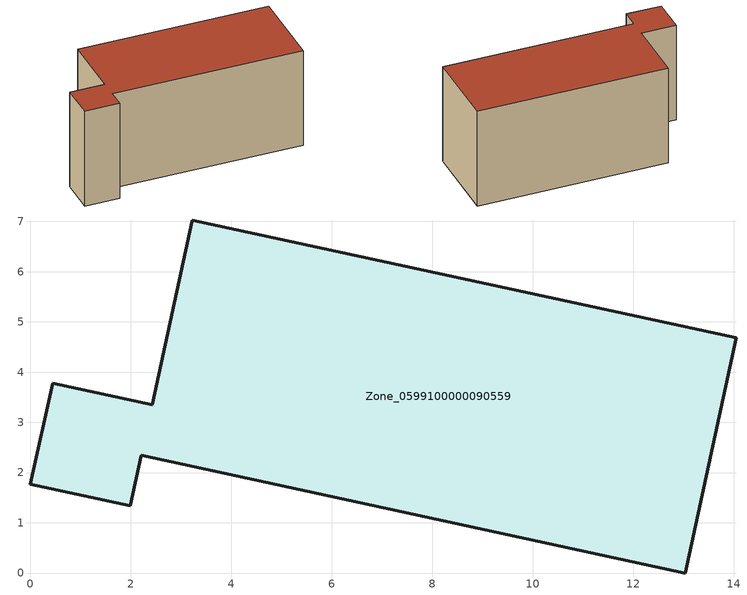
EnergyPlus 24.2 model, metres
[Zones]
Zone_0599100000090559
 floor ground (C_G): 1.99,1.34 0,1.77 0.44,3.78 2.42,3.35 3.22,7.03 14.05,4.68 13.04,0 2.21,2.35 z0
 wall outside (C_F): 2.42,3.35 0.44,3.78 0,1.77 1.99,1.34 2.21,2.35 13.04,0 14.05,4.68 3.22,7.03 2.42,3.35 z0:6.04
 roof outside (C_R): 14.05,4.68 3.22,7.03 2.42,3.35 0.44,3.78 0,1.77 1.99,1.34 2.21,2.35 13.04,0 z6.04
[BUILDING]
Pand.0599100000090559: North Axis=0; Terrain=City; Loads Convergence Tolerance Value=0.04; Temperature Convergence Tolerance Value=0.4; Solar Distribution=FullExterior; Maximum Number of Warmup Days=25; Minimum Number of Warmup Days=1
[Site:Location]
Rotterdam.The.Hague.AP_ZH_NLD Design_Conditions: Latitude=51.96; Longitude=4.45; Time Zone=1; Elevation=-4.5
[SITE:GROUNDTEMPERATURE:BUILDINGSURFACE]
18, 18, 18, 18, 18, 18, 18, 18, 18, 18, 18, 18
[MATERIAL] Thermal Absorptance=0.9; Solar Absorptance=0.7; Visible Absorptance=0.7
Name | Roughness | Thickness | Conductivity | Density | Specific Heat
G.TI.1975-1991 | MediumSmooth | 0.15 | 0.288461 | 540 | 1210
F.TI.1975-1991 | Rough | 0.3 | 0.230769 | 1920 | 840
R.TI.1975-1991 | MediumRough | 0.2 | 0.153846 | 1500 | 1000
[CONSTRUCTION]
C_G: G.TI.1975-1991
C_F: F.TI.1975-1991
C_R: R.TI.1975-1991
[ZONE]
Zone_0599100000090559: Type=1; Multiplier=1; Ceiling Height=Autocalculate; Volume=Autocalculate; Floor Area=autocalculate; Part of Total Floor Area=Yes
[ZONEINFILTRATION:DESIGNFLOWRATE]
Infil_Zone_0599100000090559: Zone or ZoneList or Space or SpaceList=Zone_0599100000090559; Schedule=AlwaysOn; Design Flow Rate Calculation Method=Flow/Area; Flow Rate per Floor Area=0.003; Constant Term Coefficient=1; Temperature Term Coefficient=0; Velocity Term Coefficient=0; Velocity Squared Term Coefficient=0
[HVACTEMPLATE:ZONE:IDEALLOADSAIRSYSTEM]
Zone_0599100000090559: Maximum Heating Supply Air Temperature=50; Minimum Cooling Supply Air Temperature=13; Maximum Heating Supply Air Humidity Ratio=0.0156; Minimum Cooling Supply Air Humidity Ratio=0.0077; Heating Limit=NoLimit; Cooling Limit=NoLimit; Dehumidification Control Type=ConstantSensibleHeatRatio; Cooling Sensible Heat Ratio=0.7; Dehumidification Setpoint=60; Humidification Control Type=None; Humidification Setpoint=30; Outdoor Air Method=None; Outdoor Air Flow Rate per Person=0.00944; Outdoor Air Flow Rate per Zone Floor Area=0; Outdoor Air Flow Rate per Zone=0; Demand Controlled Ventilation Type=None; Outdoor Air Economizer Type=NoEconomizer; Heat Recovery Type=None; Sensible Heat Recovery Effectiveness=0.7; Latent Heat Recovery Effectiveness=0.65
[ZONECONTROL:THERMOSTAT]
ThermostatControl_Zone_0599100000090559: Zone or ZoneList=Zone_0599100000090559; Control Type Schedule=DualSetpointControlType; Control 1=Thermostat_Zone_0599100000090559; Temperature Difference Between Cutout And Setpoint=0
[THERMOSTATSETPOINT:DUALSETPOINT]
Thermostat_Zone_0599100000090559: Heating Setpoint Temperature Schedule=HeatingSetpoint_Zone_0599100000090559; Cooling Setpoint Temperature Schedule=CoolingSetpoint_Zone_0599100000090559
[SCHEDULE:COMPACT]
HeatingSetpoint_Zone_0599100000090559: Through: 12/31, For: AllDays, Until: 24:00, 21
CoolingSetpoint_Zone_0599100000090559: Through: 12/31, For: AllDays, Until: 24:00, 24
DualSetpointControlType: Through: 12/31, For: AllDays, Until: 24:00, 4
AlwaysOn: Through: 12/31, For: AllDays, Until: 24:00, 1
